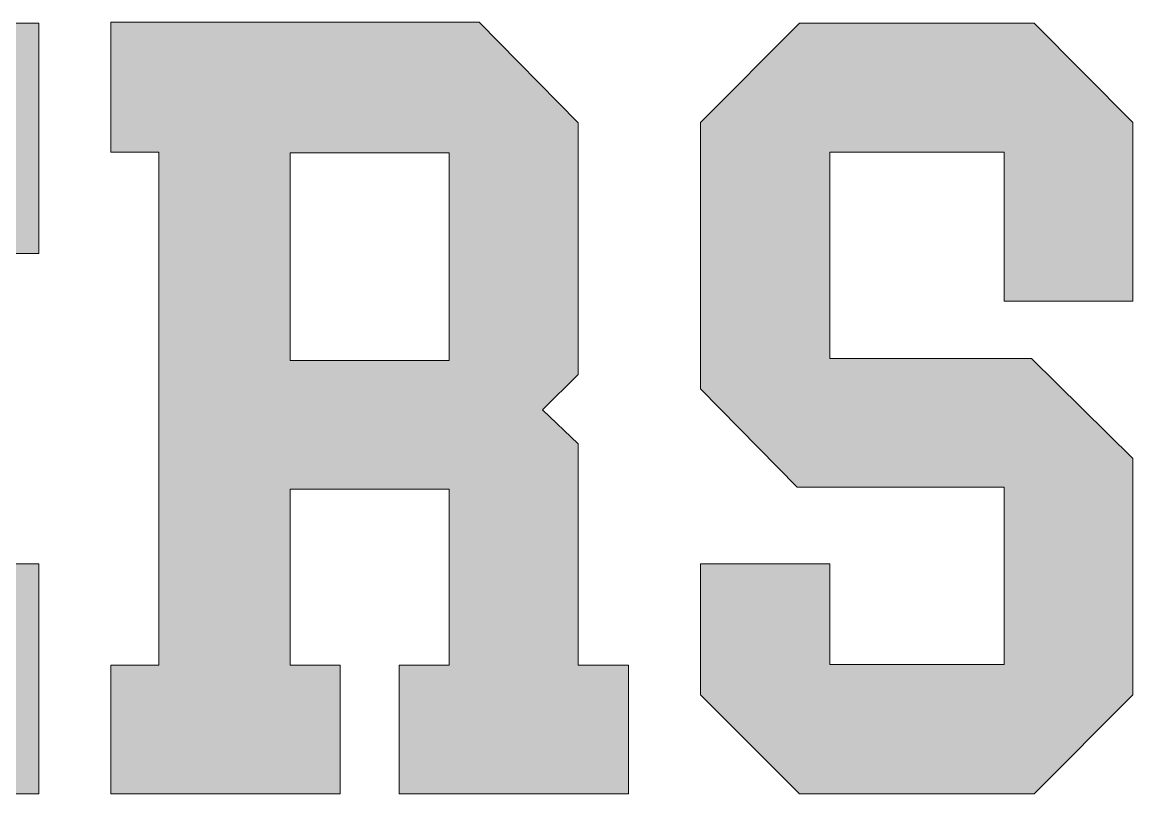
# Model space of a CAD drawing. Header units: inches. Extents: x 150 to 930, y -913 to -168.
# Drawn here: x 663.9 to 924.4, y -348.5 to -167.6 of the extents above; entities that cross this region are included whole.
import ezdxf

# ---------------------------------------------------------------- set-up
doc = ezdxf.new("R2010")
doc.units = ezdxf.units.IN
doc.header["$MEASUREMENT"] = 0
doc.layers.add('Layer 1', color=7, linetype='Continuous')

# ---------------------------------------------------------------- blocks, each defined once
blk = doc.blocks.new('block 5')
at = {"layer": 'Layer 1', "true_color": 0xce432c}
h = blk.add_hatch(color=22, dxfattribs=at)
h.dxf.hatch_style = 2
h.paths.add_polyline_path([(637.69, -318.19), (637.69, -294.57), (667.75, -294.57), (667.75, -348.47), (565.14, -348.47), (565.14, -318.3), (576.33, -318.3), (576.33, -198.06), (565.14, -198.06), (565.14, -167.78), (667.75, -167.78), (667.75, -221.8), (637.69, -221.8), (637.69, -198.06), (607.18, -198.06), (607.18, -243.04), (646.62, -243.04), (646.62, -273.21), (607.18, -273.21), (607.18, -318.19)])
h = blk.add_hatch(color=22, dxfattribs=at)
h.dxf.hatch_style = 2
h.paths.add_polyline_path([(764.03, -277.06), (726.74, -277.06), (726.74, -318.3), (738.49, -318.3), (738.49, -348.47), (684.7, -348.47), (684.7, -318.3), (695.89, -318.3), (695.89, -198.06), (684.7, -198.06), (684.7, -167.55), (771.04, -167.55), (794.31, -191.17), (794.31, -250.16), (785.95, -258.41), (794.31, -266.43), (794.31, -318.3), (806.07, -318.3), (806.07, -348.47), (752.28, -348.47), (752.28, -318.3), (764.03, -318.3)])
h.paths.add_polyline_path([(764.03, -198.18), (726.74, -198.18), (726.74, -246.88), (764.03, -246.88)])
h = blk.add_hatch(color=22, dxfattribs=at)
h.dxf.hatch_style = 2
h.paths.add_polyline_path([(901.22, -167.78), (924.38, -191.06), (924.38, -232.98), (894.21, -232.98), (894.21, -198.06), (853.3, -198.06), (853.3, -246.43), (900.65, -246.43), (924.38, -269.82), (924.38, -325.31), (901.22, -348.47), (846.18, -348.47), (823.02, -325.31), (823.02, -294.57), (853.3, -294.57), (853.3, -318.19), (894.21, -318.19), (894.21, -276.6), (845.62, -276.6), (823.02, -253.55), (823.02, -191.06), (846.18, -167.78)])
at = {"layer": 'Layer 1', "lineweight": 0}
for points in [[(637.69, -318.19), (637.69, -294.57), (667.75, -294.57), (667.75, -348.47), (565.14, -348.47), (565.14, -318.3), (576.33, -318.3), (576.33, -198.06), (565.14, -198.06), (565.14, -167.78), (667.75, -167.78), (667.75, -221.8), (637.69, -221.8), (637.69, -198.06), (607.18, -198.06), (607.18, -243.04), (646.62, -243.04), (646.62, -273.21), (607.18, -273.21), (607.18, -318.19), (637.69, -318.19)], [(764.03, -277.06), (726.74, -277.06), (726.74, -318.3), (738.49, -318.3), (738.49, -348.47), (684.7, -348.47), (684.7, -318.3), (695.89, -318.3), (695.89, -198.06), (684.7, -198.06), (684.7, -167.55), (771.04, -167.55), (794.31, -191.17), (794.31, -250.16), (785.95, -258.41), (794.31, -266.43), (794.31, -318.3), (806.07, -318.3), (806.07, -348.47), (752.28, -348.47), (752.28, -318.3), (764.03, -318.3), (764.03, -277.06)], [(901.22, -167.78), (924.38, -191.06), (924.38, -232.98), (894.21, -232.98), (894.21, -198.06), (853.3, -198.06), (853.3, -246.43), (900.65, -246.43), (924.38, -269.82), (924.38, -325.31), (901.22, -348.47), (846.18, -348.47), (823.02, -325.31), (823.02, -294.57), (853.3, -294.57), (853.3, -318.19), (894.21, -318.19), (894.21, -276.6), (845.62, -276.6), (823.02, -253.55), (823.02, -191.06), (846.18, -167.78), (901.22, -167.78)], [(764.03, -198.18), (726.74, -198.18), (726.74, -246.88), (764.03, -246.88), (764.03, -198.18)]]:
    blk.add_lwpolyline(points, dxfattribs=at)
blk = doc.blocks.new('block 2')
at = {"layer": 'Layer 1'}
blk.add_blockref('block 5', (0, 0), dxfattribs=at)

msp = doc.modelspace()

# ---------------------------------------------------------------- block references
at = {"layer": 'Layer 1'}
msp.add_blockref('block 2', (0, 0), dxfattribs=at)

doc.saveas('drawing.dxf')
